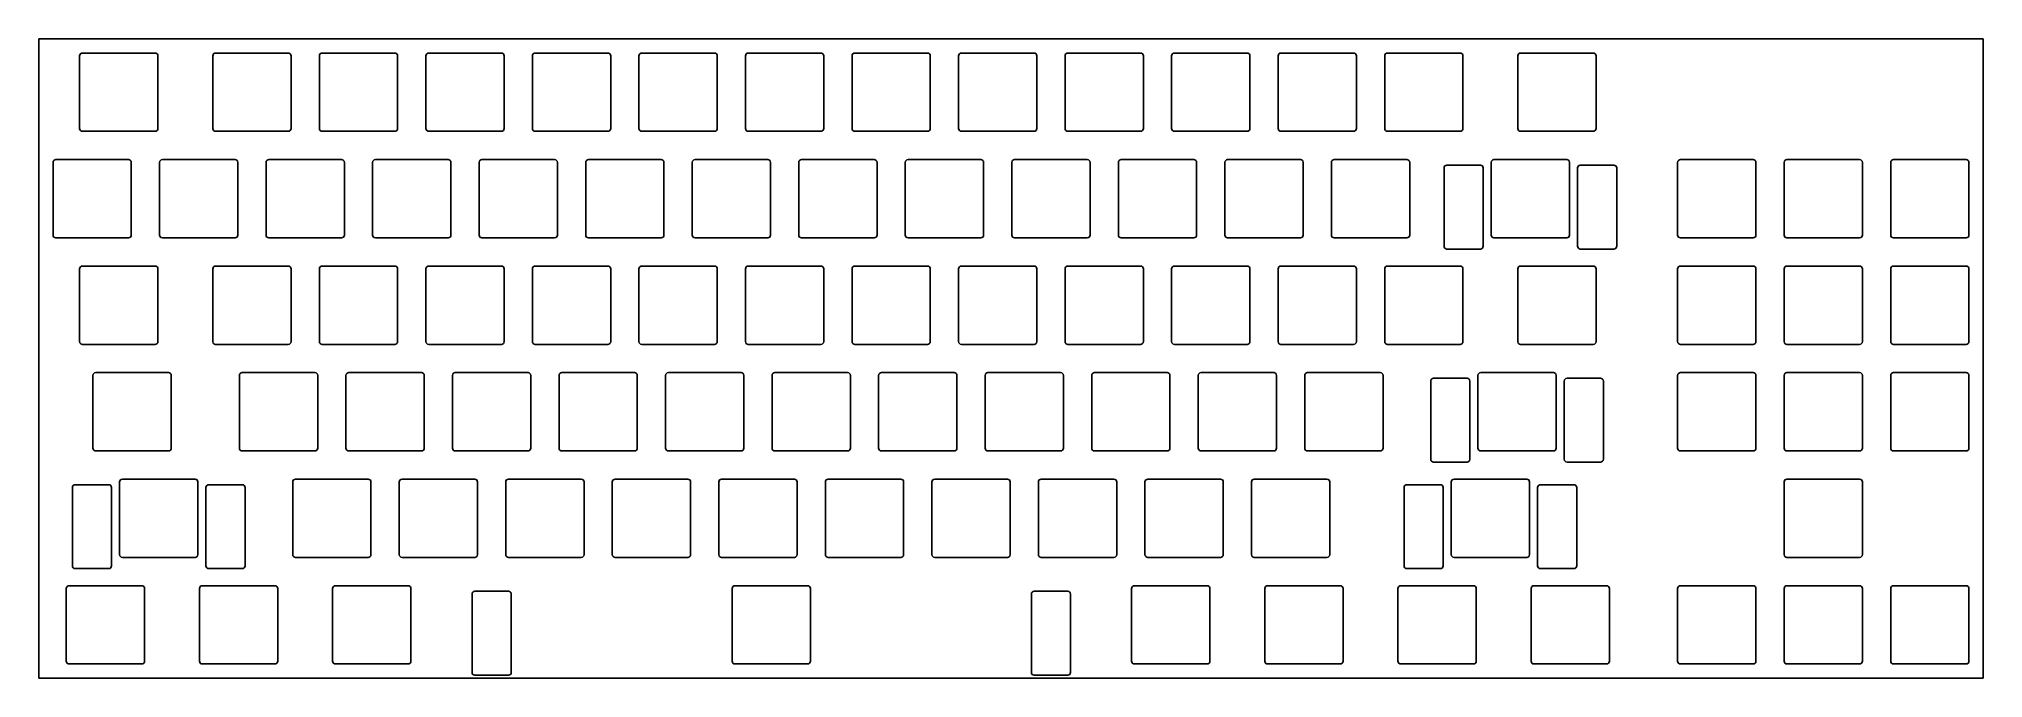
# Model space of a CAD drawing. Header units: millimetres. Extents: x 0 to 348, y -114 to 0.
import ezdxf

# ---------------------------------------------------------------- set-up
doc = ezdxf.new("R2010")
doc.units = ezdxf.units.MM

msp = doc.modelspace()

# ---------------------------------------------------------------- linework, layer by layer
for p, q in [((0, 0), (347.6625, 0)), ((0, -114.3), (0, 0)), ((347.6625, -114.3), (347.6625, 0)), ((7.2875, -3.025), (7.2875, -16.025)), ((7.7875, -2.525), (20.7875, -2.525)), ((21.2875, -3.025), (21.2875, -16.025)), ((31.1, -3.025), (31.1, -16.025)), ((31.6, -2.525), (44.6, -2.525)), ((45.1, -3.025), (45.1, -16.025)), ((50.15, -3.025), (50.15, -16.025)), ((50.65, -2.525), (63.65, -2.525)), ((64.15, -3.025), (64.15, -16.025)), ((69.2, -3.025), (69.2, -16.025)), ((69.7, -2.525), (82.7, -2.525)), ((83.2, -3.025), (83.2, -16.025)), ((88.25, -3.025), (88.25, -16.025)), ((88.75, -2.525), (101.75, -2.525)), ((102.25, -3.025), (102.25, -16.025)), ((107.3, -3.025), (107.3, -16.025)), ((107.8, -2.525), (120.8, -2.525)), ((121.3, -3.025), (121.3, -16.025)), ((126.35, -3.025), (126.35, -16.025)), ((126.85, -2.525), (139.85, -2.525)), ((140.35, -3.025), (140.35, -16.025)), ((145.4, -3.025), (145.4, -16.025)), ((145.9, -2.525), (158.9, -2.525)), ((159.4, -3.025), (159.4, -16.025)), ((164.45, -3.025), (164.45, -16.025)), ((164.95, -2.525), (177.95, -2.525)), ((178.45, -3.025), (178.45, -16.025)), ((183.5, -3.025), (183.5, -16.025)), ((184, -2.525), (197, -2.525)), ((197.5, -3.025), (197.5, -16.025)), ((202.55, -3.025), (202.55, -16.025)), ((203.05, -2.525), (216.05, -2.525)), ((216.55, -3.025), (216.55, -16.025)), ((221.6, -3.025), (221.6, -16.025)), ((222.1, -2.525), (235.1, -2.525)), ((235.6, -3.025), (235.6, -16.025)), ((240.65, -3.025), (240.65, -16.025)), ((241.15, -2.525), (254.15, -2.525)), ((254.65, -3.025), (254.65, -16.025)), ((264.4625, -3.025), (264.4625, -16.025)), ((264.9625, -2.525), (277.9625, -2.525)), ((278.4625, -3.025), (278.4625, -16.025)), ((7.7875, -16.525), (20.7875, -16.525)), ((31.6, -16.525), (44.6, -16.525)), ((50.65, -16.525), (63.65, -16.525)), ((69.7, -16.525), (82.7, -16.525)), ((88.75, -16.525), (101.75, -16.525)), ((107.8, -16.525), (120.8, -16.525)), ((126.85, -16.525), (139.85, -16.525)), ((145.9, -16.525), (158.9, -16.525)), ((164.95, -16.525), (177.95, -16.525)), ((184, -16.525), (197, -16.525)), ((203.05, -16.525), (216.05, -16.525)), ((222.1, -16.525), (235.1, -16.525)), ((241.15, -16.525), (254.15, -16.525)), ((264.9625, -16.525), (277.9625, -16.525)), ((2.525, -22.075), (2.525, -35.075)), ((3.025, -21.575), (16.025, -21.575)), ((16.525, -22.075), (16.525, -35.075)), ((21.575, -22.075), (21.575, -35.075)), ((22.075, -21.575), (35.075, -21.575)), ((35.575, -22.075), (35.575, -35.075)), ((40.625, -22.075), (40.625, -35.075)), ((41.125, -21.575), (54.125, -21.575)), ((54.625, -22.075), (54.625, -35.075)), ((59.675, -22.075), (59.675, -35.075)), ((60.175, -21.575), (73.175, -21.575)), ((73.675, -22.075), (73.675, -35.075)), ((78.725, -22.075), (78.725, -35.075)), ((79.225, -21.575), (92.225, -21.575)), ((92.725, -22.075), (92.725, -35.075)), ((97.775, -22.075), (97.775, -35.075)), ((98.275, -21.575), (111.275, -21.575)), ((111.775, -22.075), (111.775, -35.075)), ((116.825, -22.075), (116.825, -35.075)), ((117.325, -21.575), (130.325, -21.575)), ((130.825, -22.075), (130.825, -35.075)), ((135.875, -22.075), (135.875, -35.075)), ((136.375, -21.575), (149.375, -21.575)), ((149.875, -22.075), (149.875, -35.075)), ((154.925, -22.075), (154.925, -35.075)), ((155.425, -21.575), (168.425, -21.575)), ((168.925, -22.075), (168.925, -35.075)), ((173.975, -22.075), (173.975, -35.075)), ((174.475, -21.575), (187.475, -21.575)), ((187.975, -22.075), (187.975, -35.075)), ((193.025, -22.075), (193.025, -35.075)), ((193.525, -21.575), (206.525, -21.575)), ((207.025, -22.075), (207.025, -35.075)), ((212.075, -22.075), (212.075, -35.075)), ((212.575, -21.575), (225.575, -21.575)), ((226.075, -22.075), (226.075, -35.075)), ((231.125, -22.075), (231.125, -35.075)), ((231.625, -21.575), (244.625, -21.575)), ((245.125, -22.075), (245.125, -35.075)), ((251.262, -23.075), (251.262, -37.075)), ((251.762, -22.575), (257.762, -22.575)), ((258.262, -23.075), (258.262, -37.075)), ((259.7, -22.075), (259.7, -35.075)), ((260.2, -21.575), (273.2, -21.575)), ((273.7, -22.075), (273.7, -35.075)), ((275.138, -23.075), (275.138, -37.075)), ((275.638, -22.575), (281.638, -22.575)), ((282.138, -23.075), (282.138, -37.075)), ((293.0375, -22.075), (293.0375, -35.075)), ((293.5375, -21.575), (306.5375, -21.575)), ((307.0375, -22.075), (307.0375, -35.075)), ((312.0875, -22.075), (312.0875, -35.075)), ((312.5875, -21.575), (325.5875, -21.575)), ((326.0875, -22.075), (326.0875, -35.075)), ((331.1375, -22.075), (331.1375, -35.075)), ((331.6375, -21.575), (344.6375, -21.575)), ((345.1375, -22.075), (345.1375, -35.075)), ((3.025, -35.575), (16.025, -35.575)), ((22.075, -35.575), (35.075, -35.575)), ((41.125, -35.575), (54.125, -35.575)), ((60.175, -35.575), (73.175, -35.575)), ((79.225, -35.575), (92.225, -35.575)), ((98.275, -35.575), (111.275, -35.575)), ((117.325, -35.575), (130.325, -35.575)), ((136.375, -35.575), (149.375, -35.575)), ((155.425, -35.575), (168.425, -35.575)), ((174.475, -35.575), (187.475, -35.575)), ((193.525, -35.575), (206.525, -35.575)), ((212.575, -35.575), (225.575, -35.575)), ((231.625, -35.575), (244.625, -35.575)), ((251.762, -37.575), (257.762, -37.575)), ((260.2, -35.575), (273.2, -35.575)), ((275.638, -37.575), (281.638, -37.575)), ((293.5375, -35.575), (306.5375, -35.575)), ((312.5875, -35.575), (325.5875, -35.575)), ((331.6375, -35.575), (344.6375, -35.575)), ((7.2875, -41.125), (7.2875, -54.125)), ((7.7875, -40.625), (20.7875, -40.625)), ((21.2875, -41.125), (21.2875, -54.125)), ((31.1, -41.125), (31.1, -54.125)), ((31.6, -40.625), (44.6, -40.625)), ((45.1, -41.125), (45.1, -54.125)), ((50.15, -41.125), (50.15, -54.125)), ((50.65, -40.625), (63.65, -40.625)), ((64.15, -41.125), (64.15, -54.125)), ((69.2, -41.125), (69.2, -54.125)), ((69.7, -40.625), (82.7, -40.625)), ((83.2, -41.125), (83.2, -54.125)), ((88.25, -41.125), (88.25, -54.125)), ((88.75, -40.625), (101.75, -40.625)), ((102.25, -41.125), (102.25, -54.125)), ((107.3, -41.125), (107.3, -54.125)), ((107.8, -40.625), (120.8, -40.625)), ((121.3, -41.125), (121.3, -54.125)), ((126.35, -41.125), (126.35, -54.125)), ((126.85, -40.625), (139.85, -40.625)), ((140.35, -41.125), (140.35, -54.125)), ((145.4, -41.125), (145.4, -54.125)), ((145.9, -40.625), (158.9, -40.625)), ((159.4, -41.125), (159.4, -54.125)), ((164.45, -41.125), (164.45, -54.125)), ((164.95, -40.625), (177.95, -40.625)), ((178.45, -41.125), (178.45, -54.125)), ((183.5, -41.125), (183.5, -54.125)), ((184, -40.625), (197, -40.625)), ((197.5, -41.125), (197.5, -54.125)), ((202.55, -41.125), (202.55, -54.125)), ((203.05, -40.625), (216.05, -40.625)), ((216.55, -41.125), (216.55, -54.125)), ((221.6, -41.125), (221.6, -54.125)), ((222.1, -40.625), (235.1, -40.625)), ((235.6, -41.125), (235.6, -54.125)), ((240.65, -41.125), (240.65, -54.125)), ((241.15, -40.625), (254.15, -40.625)), ((254.65, -41.125), (254.65, -54.125)), ((264.4625, -41.125), (264.4625, -54.125)), ((264.9625, -40.625), (277.9625, -40.625)), ((278.4625, -41.125), (278.4625, -54.125)), ((293.0375, -41.125), (293.0375, -54.125)), ((293.5375, -40.625), (306.5375, -40.625)), ((307.0375, -41.125), (307.0375, -54.125)), ((312.0875, -41.125), (312.0875, -54.125)), ((312.5875, -40.625), (325.5875, -40.625)), ((326.0875, -41.125), (326.0875, -54.125)), ((331.1375, -41.125), (331.1375, -54.125)), ((331.6375, -40.625), (344.6375, -40.625)), ((345.1375, -41.125), (345.1375, -54.125)), ((7.7875, -54.625), (20.7875, -54.625)), ((31.6, -54.625), (44.6, -54.625)), ((50.65, -54.625), (63.65, -54.625)), ((69.7, -54.625), (82.7, -54.625)), ((88.75, -54.625), (101.75, -54.625)), ((107.8, -54.625), (120.8, -54.625)), ((126.85, -54.625), (139.85, -54.625)), ((145.9, -54.625), (158.9, -54.625)), ((164.95, -54.625), (177.95, -54.625)), ((184, -54.625), (197, -54.625)), ((203.05, -54.625), (216.05, -54.625)), ((222.1, -54.625), (235.1, -54.625)), ((241.15, -54.625), (254.15, -54.625)), ((264.9625, -54.625), (277.9625, -54.625)), ((293.5375, -54.625), (306.5375, -54.625)), ((312.5875, -54.625), (325.5875, -54.625)), ((331.6375, -54.625), (344.6375, -54.625)), ((9.66875, -60.175), (9.66875, -73.175)), ((10.16875, -59.675), (23.16875, -59.675)), ((23.66875, -60.175), (23.66875, -73.175)), ((35.8625, -60.175), (35.8625, -73.175)), ((36.3625, -59.675), (49.3625, -59.675)), ((49.8625, -60.175), (49.8625, -73.175)), ((54.9125, -60.175), (54.9125, -73.175)), ((55.4125, -59.675), (68.4125, -59.675)), ((68.9125, -60.175), (68.9125, -73.175)), ((73.9625, -60.175), (73.9625, -73.175)), ((74.4625, -59.675), (87.4625, -59.675)), ((87.9625, -60.175), (87.9625, -73.175)), ((93.0125, -60.175), (93.0125, -73.175)), ((93.5125, -59.675), (106.5125, -59.675)), ((107.0125, -60.175), (107.0125, -73.175)), ((112.0625, -60.175), (112.0625, -73.175)), ((112.5625, -59.675), (125.5625, -59.675)), ((126.0625, -60.175), (126.0625, -73.175)), ((131.1125, -60.175), (131.1125, -73.175)), ((131.6125, -59.675), (144.6125, -59.675)), ((145.1125, -60.175), (145.1125, -73.175)), ((150.1625, -60.175), (150.1625, -73.175)), ((150.6625, -59.675), (163.6625, -59.675)), ((164.1625, -60.175), (164.1625, -73.175)), ((169.2125, -60.175), (169.2125, -73.175)), ((169.7125, -59.675), (182.7125, -59.675)), ((183.2125, -60.175), (183.2125, -73.175)), ((188.2625, -60.175), (188.2625, -73.175)), ((188.7625, -59.675), (201.7625, -59.675)), ((202.2625, -60.175), (202.2625, -73.175)), ((207.3125, -60.175), (207.3125, -73.175)), ((207.8125, -59.675), (220.8125, -59.675)), ((221.3125, -60.175), (221.3125, -73.175)), ((226.3625, -60.175), (226.3625, -73.175)), ((226.8625, -59.675), (239.8625, -59.675)), ((240.3625, -60.175), (240.3625, -73.175)), ((248.88075, -61.175), (248.88075, -75.175)), ((249.38075, -60.675), (255.38075, -60.675)), ((255.88075, -61.175), (255.88075, -75.175)), ((257.31875, -60.175), (257.31875, -73.175)), ((257.81875, -59.675), (270.81875, -59.675)), ((271.31875, -60.175), (271.31875, -73.175)), ((272.75675, -61.175), (272.75675, -75.175)), ((273.25675, -60.675), (279.25675, -60.675)), ((279.75675, -61.175), (279.75675, -75.175)), ((293.0375, -60.175), (293.0375, -73.175)), ((293.5375, -59.675), (306.5375, -59.675)), ((307.0375, -60.175), (307.0375, -73.175)), ((312.0875, -60.175), (312.0875, -73.175)), ((312.5875, -59.675), (325.5875, -59.675)), ((326.0875, -60.175), (326.0875, -73.175)), ((331.1375, -60.175), (331.1375, -73.175)), ((331.6375, -59.675), (344.6375, -59.675)), ((345.1375, -60.175), (345.1375, -73.175)), ((10.16875, -73.675), (23.16875, -73.675)), ((36.3625, -73.675), (49.3625, -73.675)), ((55.4125, -73.675), (68.4125, -73.675)), ((74.4625, -73.675), (87.4625, -73.675)), ((93.5125, -73.675), (106.5125, -73.675)), ((112.5625, -73.675), (125.5625, -73.675)), ((131.6125, -73.675), (144.6125, -73.675)), ((150.6625, -73.675), (163.6625, -73.675)), ((169.7125, -73.675), (182.7125, -73.675)), ((188.7625, -73.675), (201.7625, -73.675)), ((207.8125, -73.675), (220.8125, -73.675)), ((226.8625, -73.675), (239.8625, -73.675)), ((249.38075, -75.675), (255.38075, -75.675)), ((257.81875, -73.675), (270.81875, -73.675)), ((273.25675, -75.675), (279.25675, -75.675)), ((293.5375, -73.675), (306.5375, -73.675)), ((312.5875, -73.675), (325.5875, -73.675)), ((331.6375, -73.675), (344.6375, -73.675)), ((6.49325, -79.725), (12.49325, -79.725)), ((14.43125, -79.225), (14.43125, -92.225)), ((14.93125, -78.725), (27.93125, -78.725)), ((28.43125, -79.225), (28.43125, -92.225)), ((30.36925, -79.725), (36.36925, -79.725)), ((45.3875, -79.225), (45.3875, -92.225)), ((45.8875, -78.725), (58.8875, -78.725)), ((59.3875, -79.225), (59.3875, -92.225)), ((64.4375, -79.225), (64.4375, -92.225)), ((64.9375, -78.725), (77.9375, -78.725)), ((78.4375, -79.225), (78.4375, -92.225)), ((83.4875, -79.225), (83.4875, -92.225)), ((83.9875, -78.725), (96.9875, -78.725)), ((97.4875, -79.225), (97.4875, -92.225)), ((102.5375, -79.225), (102.5375, -92.225)), ((103.0375, -78.725), (116.0375, -78.725)), ((116.5375, -79.225), (116.5375, -92.225)), ((121.5875, -79.225), (121.5875, -92.225)), ((122.0875, -78.725), (135.0875, -78.725)), ((135.5875, -79.225), (135.5875, -92.225)), ((140.6375, -79.225), (140.6375, -92.225)), ((141.1375, -78.725), (154.1375, -78.725)), ((154.6375, -79.225), (154.6375, -92.225)), ((159.6875, -79.225), (159.6875, -92.225)), ((160.1875, -78.725), (173.1875, -78.725)), ((173.6875, -79.225), (173.6875, -92.225)), ((178.7375, -79.225), (178.7375, -92.225)), ((179.2375, -78.725), (192.2375, -78.725)), ((192.7375, -79.225), (192.7375, -92.225)), ((197.7875, -79.225), (197.7875, -92.225)), ((198.2875, -78.725), (211.2875, -78.725)), ((211.7875, -79.225), (211.7875, -92.225)), ((216.8375, -79.225), (216.8375, -92.225)), ((217.3375, -78.725), (230.3375, -78.725)), ((230.8375, -79.225), (230.8375, -92.225)), ((244.61825, -79.725), (250.61825, -79.725)), ((252.55625, -79.225), (252.55625, -92.225)), ((253.05625, -78.725), (266.05625, -78.725)), ((266.55625, -79.225), (266.55625, -92.225)), ((268.49425, -79.725), (274.49425, -79.725)), ((312.0875, -79.225), (312.0875, -92.225)), ((312.5875, -78.725), (325.5875, -78.725)), ((326.0875, -79.225), (326.0875, -92.225)), ((5.99325, -80.225), (5.99325, -94.225)), ((12.99325, -80.225), (12.99325, -94.225)), ((29.86925, -80.225), (29.86925, -94.225)), ((36.86925, -80.225), (36.86925, -94.225)), ((244.11825, -80.225), (244.11825, -94.225)), ((251.11825, -80.225), (251.11825, -94.225)), ((267.99425, -80.225), (267.99425, -94.225)), ((274.99425, -80.225), (274.99425, -94.225)), ((14.93125, -92.725), (27.93125, -92.725)), ((45.8875, -92.725), (58.8875, -92.725)), ((64.9375, -92.725), (77.9375, -92.725)), ((83.9875, -92.725), (96.9875, -92.725)), ((103.0375, -92.725), (116.0375, -92.725)), ((122.0875, -92.725), (135.0875, -92.725)), ((141.1375, -92.725), (154.1375, -92.725)), ((160.1875, -92.725), (173.1875, -92.725)), ((179.2375, -92.725), (192.2375, -92.725)), ((198.2875, -92.725), (211.2875, -92.725)), ((217.3375, -92.725), (230.3375, -92.725)), ((253.05625, -92.725), (266.05625, -92.725)), ((312.5875, -92.725), (325.5875, -92.725)), ((6.49325, -94.725), (12.49325, -94.725)), ((30.36925, -94.725), (36.36925, -94.725)), ((244.61825, -94.725), (250.61825, -94.725)), ((268.49425, -94.725), (274.49425, -94.725)), ((4.90625, -98.275), (4.90625, -111.275)), ((5.40625, -97.775), (18.40625, -97.775)), ((18.90625, -98.275), (18.90625, -111.275)), ((28.71875, -98.275), (28.71875, -111.275)), ((29.21875, -97.775), (42.21875, -97.775)), ((42.71875, -98.275), (42.71875, -111.275)), ((52.53125, -98.275), (52.53125, -111.275)), ((53.03125, -97.775), (66.03125, -97.775)), ((66.53125, -98.275), (66.53125, -111.275)), ((77.46875, -99.275), (77.46875, -113.275)), ((77.96875, -98.775), (83.96875, -98.775)), ((84.46875, -99.275), (84.46875, -113.275)), ((123.96875, -98.275), (123.96875, -111.275)), ((124.46875, -97.775), (137.46875, -97.775)), ((137.96875, -98.275), (137.96875, -111.275)), ((177.46875, -99.275), (177.46875, -113.275)), ((177.96875, -98.775), (183.96875, -98.775)), ((184.46875, -99.275), (184.46875, -113.275)), ((195.40625, -98.275), (195.40625, -111.275)), ((195.90625, -97.775), (208.90625, -97.775)), ((209.40625, -98.275), (209.40625, -111.275)), ((219.21875, -98.275), (219.21875, -111.275)), ((219.71875, -97.775), (232.71875, -97.775)), ((233.21875, -98.275), (233.21875, -111.275)), ((243.03125, -98.275), (243.03125, -111.275)), ((243.53125, -97.775), (256.53125, -97.775)), ((257.03125, -98.275), (257.03125, -111.275)), ((266.84375, -98.275), (266.84375, -111.275)), ((267.34375, -97.775), (280.34375, -97.775)), ((280.84375, -98.275), (280.84375, -111.275)), ((293.0375, -98.275), (293.0375, -111.275)), ((293.5375, -97.775), (306.5375, -97.775)), ((307.0375, -98.275), (307.0375, -111.275)), ((312.0875, -98.275), (312.0875, -111.275)), ((312.5875, -97.775), (325.5875, -97.775)), ((326.0875, -98.275), (326.0875, -111.275)), ((331.1375, -98.275), (331.1375, -111.275)), ((331.6375, -97.775), (344.6375, -97.775)), ((345.1375, -98.275), (345.1375, -111.275)), ((0, -114.3), (347.6625, -114.3)), ((5.40625, -111.775), (18.40625, -111.775)), ((29.21875, -111.775), (42.21875, -111.775)), ((53.03125, -111.775), (66.03125, -111.775)), ((77.96875, -113.775), (83.96875, -113.775)), ((124.46875, -111.775), (137.46875, -111.775)), ((177.96875, -113.775), (183.96875, -113.775)), ((195.90625, -111.775), (208.90625, -111.775)), ((219.71875, -111.775), (232.71875, -111.775)), ((243.53125, -111.775), (256.53125, -111.775)), ((267.34375, -111.775), (280.34375, -111.775)), ((293.5375, -111.775), (306.5375, -111.775)), ((312.5875, -111.775), (325.5875, -111.775)), ((331.6375, -111.775), (344.6375, -111.775))]:
    msp.add_line(p, q)
for centre, start, end in [((7.7875, -3.025), 90, 180), ((20.7875, -3.025), 0, 90), ((31.6, -3.025), 90, 180), ((44.6, -3.025), 0, 90), ((50.65, -3.025), 90, 180), ((63.65, -3.025), 0, 90), ((69.7, -3.025), 90, 180), ((82.7, -3.025), 0, 90), ((88.75, -3.025), 90, 180), ((101.75, -3.025), 0, 90), ((107.8, -3.025), 90, 180), ((120.8, -3.025), 0, 90), ((126.85, -3.025), 90, 180), ((139.85, -3.025), 0, 90), ((145.9, -3.025), 90, 180), ((158.9, -3.025), 0, 90), ((164.95, -3.025), 90, 180), ((177.95, -3.025), 0, 90), ((184, -3.025), 90, 180), ((197, -3.025), 0, 90), ((203.05, -3.025), 90, 180), ((216.05, -3.025), 0, 90), ((222.1, -3.025), 90, 180), ((235.1, -3.025), 0, 90), ((241.15, -3.025), 90, 180), ((254.15, -3.025), 0, 90), ((264.9625, -3.025), 90, 180), ((277.9625, -3.025), 0, 90), ((7.7875, -16.025), 180, 270), ((20.7875, -16.025), 270, 0), ((31.6, -16.025), 180, 270), ((44.6, -16.025), 270, 0), ((50.65, -16.025), 180, 270), ((63.65, -16.025), 270, 0), ((69.7, -16.025), 180, 270), ((82.7, -16.025), 270, 0), ((88.75, -16.025), 180, 270), ((101.75, -16.025), 270, 0), ((107.8, -16.025), 180, 270), ((120.8, -16.025), 270, 0), ((126.85, -16.025), 180, 270), ((139.85, -16.025), 270, 0), ((145.9, -16.025), 180, 270), ((158.9, -16.025), 270, 0), ((164.95, -16.025), 180, 270), ((177.95, -16.025), 270, 0), ((184, -16.025), 180, 270), ((197, -16.025), 270, 0), ((203.05, -16.025), 180, 270), ((216.05, -16.025), 270, 0), ((222.1, -16.025), 180, 270), ((235.1, -16.025), 270, 0), ((241.15, -16.025), 180, 270), ((254.15, -16.025), 270, 0), ((264.9625, -16.025), 180, 270), ((277.9625, -16.025), 270, 0), ((3.025, -22.075), 90, 180), ((16.025, -22.075), 0, 90), ((22.075, -22.075), 90, 180), ((35.075, -22.075), 0, 90), ((41.125, -22.075), 90, 180), ((54.125, -22.075), 0, 90), ((60.175, -22.075), 90, 180), ((73.175, -22.075), 0, 90), ((79.225, -22.075), 90, 180), ((92.225, -22.075), 0, 90), ((98.275, -22.075), 90, 180), ((111.275, -22.075), 0, 90), ((117.325, -22.075), 90, 180), ((130.325, -22.075), 0, 90), ((136.375, -22.075), 90, 180), ((149.375, -22.075), 0, 90), ((155.425, -22.075), 90, 180), ((168.425, -22.075), 0, 90), ((174.475, -22.075), 90, 180), ((187.475, -22.075), 0, 90), ((193.525, -22.075), 90, 180), ((206.525, -22.075), 0, 90), ((212.575, -22.075), 90, 180), ((225.575, -22.075), 0, 90), ((231.625, -22.075), 90, 180), ((244.625, -22.075), 0, 90), ((251.762, -23.075), 90, 180), ((257.762, -23.075), 0, 90), ((260.2, -22.075), 90, 180), ((273.2, -22.075), 0, 90), ((275.638, -23.075), 90, 180), ((281.638, -23.075), 0, 90), ((293.5375, -22.075), 90, 180), ((306.5375, -22.075), 0, 90), ((312.5875, -22.075), 90, 180), ((325.5875, -22.075), 0, 90), ((331.6375, -22.075), 90, 180), ((344.6375, -22.075), 0, 90), ((3.025, -35.075), 180, 270), ((16.025, -35.075), 270, 0), ((22.075, -35.075), 180, 270), ((35.075, -35.075), 270, 0), ((41.125, -35.075), 180, 270), ((54.125, -35.075), 270, 0), ((60.175, -35.075), 180, 270), ((73.175, -35.075), 270, 0), ((79.225, -35.075), 180, 270), ((92.225, -35.075), 270, 0), ((98.275, -35.075), 180, 270), ((111.275, -35.075), 270, 0), ((117.325, -35.075), 180, 270), ((130.325, -35.075), 270, 0), ((136.375, -35.075), 180, 270), ((149.375, -35.075), 270, 0), ((155.425, -35.075), 180, 270), ((168.425, -35.075), 270, 0), ((174.475, -35.075), 180, 270), ((187.475, -35.075), 270, 0), ((193.525, -35.075), 180, 270), ((206.525, -35.075), 270, 0), ((212.575, -35.075), 180, 270), ((225.575, -35.075), 270, 0), ((231.625, -35.075), 180, 270), ((244.625, -35.075), 270, 0), ((251.762, -37.075), 180, 270), ((257.762, -37.075), 270, 0), ((260.2, -35.075), 180, 270), ((273.2, -35.075), 270, 0), ((275.638, -37.075), 180, 270), ((281.638, -37.075), 270, 0), ((293.5375, -35.075), 180, 270), ((306.5375, -35.075), 270, 0), ((312.5875, -35.075), 180, 270), ((325.5875, -35.075), 270, 0), ((331.6375, -35.075), 180, 270), ((344.6375, -35.075), 270, 0), ((7.7875, -41.125), 90, 180), ((20.7875, -41.125), 0, 90), ((31.6, -41.125), 90, 180), ((44.6, -41.125), 0, 90), ((50.65, -41.125), 90, 180), ((63.65, -41.125), 0, 90), ((69.7, -41.125), 90, 180), ((82.7, -41.125), 0, 90), ((88.75, -41.125), 90, 180), ((101.75, -41.125), 0, 90), ((107.8, -41.125), 90, 180), ((120.8, -41.125), 0, 90), ((126.85, -41.125), 90, 180), ((139.85, -41.125), 0, 90), ((145.9, -41.125), 90, 180), ((158.9, -41.125), 0, 90), ((164.95, -41.125), 90, 180), ((177.95, -41.125), 0, 90), ((184, -41.125), 90, 180), ((197, -41.125), 0, 90), ((203.05, -41.125), 90, 180), ((216.05, -41.125), 0, 90), ((222.1, -41.125), 90, 180), ((235.1, -41.125), 0, 90), ((241.15, -41.125), 90, 180), ((254.15, -41.125), 0, 90), ((264.9625, -41.125), 90, 180), ((277.9625, -41.125), 0, 90), ((293.5375, -41.125), 90, 180), ((306.5375, -41.125), 0, 90), ((312.5875, -41.125), 90, 180), ((325.5875, -41.125), 0, 90), ((331.6375, -41.125), 90, 180), ((344.6375, -41.125), 0, 90), ((7.7875, -54.125), 180, 270), ((20.7875, -54.125), 270, 0), ((31.6, -54.125), 180, 270), ((44.6, -54.125), 270, 0), ((50.65, -54.125), 180, 270), ((63.65, -54.125), 270, 0), ((69.7, -54.125), 180, 270), ((82.7, -54.125), 270, 0), ((88.75, -54.125), 180, 270), ((101.75, -54.125), 270, 0), ((107.8, -54.125), 180, 270), ((120.8, -54.125), 270, 0), ((126.85, -54.125), 180, 270), ((139.85, -54.125), 270, 0), ((145.9, -54.125), 180, 270), ((158.9, -54.125), 270, 0), ((164.95, -54.125), 180, 270), ((177.95, -54.125), 270, 0), ((184, -54.125), 180, 270), ((197, -54.125), 270, 0), ((203.05, -54.125), 180, 270), ((216.05, -54.125), 270, 0), ((222.1, -54.125), 180, 270), ((235.1, -54.125), 270, 0), ((241.15, -54.125), 180, 270), ((254.15, -54.125), 270, 0), ((264.9625, -54.125), 180, 270), ((277.9625, -54.125), 270, 0), ((293.5375, -54.125), 180, 270), ((306.5375, -54.125), 270, 0), ((312.5875, -54.125), 180, 270), ((325.5875, -54.125), 270, 0), ((331.6375, -54.125), 180, 270), ((344.6375, -54.125), 270, 0), ((10.16875, -60.175), 90, 180), ((23.16875, -60.175), 0, 90), ((36.3625, -60.175), 90, 180), ((49.3625, -60.175), 0, 90), ((55.4125, -60.175), 90, 180), ((68.4125, -60.175), 0, 90), ((74.4625, -60.175), 90, 180), ((87.4625, -60.175), 0, 90), ((93.5125, -60.175), 90, 180), ((106.5125, -60.175), 0, 90), ((112.5625, -60.175), 90, 180), ((125.5625, -60.175), 0, 90), ((131.6125, -60.175), 90, 180), ((144.6125, -60.175), 0, 90), ((150.6625, -60.175), 90, 180), ((163.6625, -60.175), 0, 90), ((169.7125, -60.175), 90, 180), ((182.7125, -60.175), 0, 90), ((188.7625, -60.175), 90, 180), ((201.7625, -60.175), 0, 90), ((207.8125, -60.175), 90, 180), ((220.8125, -60.175), 0, 90), ((226.8625, -60.175), 90, 180), ((239.8625, -60.175), 0, 90), ((249.38075, -61.175), 90, 180), ((255.38075, -61.175), 0, 90), ((257.81875, -60.175), 90, 180), ((270.81875, -60.175), 0, 90), ((273.25675, -61.175), 90, 180), ((279.25675, -61.175), 0, 90), ((293.5375, -60.175), 90, 180), ((306.5375, -60.175), 0, 90), ((312.5875, -60.175), 90, 180), ((325.5875, -60.175), 0, 90), ((331.6375, -60.175), 90, 180), ((344.6375, -60.175), 0, 90), ((10.16875, -73.175), 180, 270), ((23.16875, -73.175), 270, 0), ((36.3625, -73.175), 180, 270), ((49.3625, -73.175), 270, 0), ((55.4125, -73.175), 180, 270), ((68.4125, -73.175), 270, 0), ((74.4625, -73.175), 180, 270), ((87.4625, -73.175), 270, 0), ((93.5125, -73.175), 180, 270), ((106.5125, -73.175), 270, 0), ((112.5625, -73.175), 180, 270), ((125.5625, -73.175), 270, 0), ((131.6125, -73.175), 180, 270), ((144.6125, -73.175), 270, 0), ((150.6625, -73.175), 180, 270), ((163.6625, -73.175), 270, 0), ((169.7125, -73.175), 180, 270), ((182.7125, -73.175), 270, 0), ((188.7625, -73.175), 180, 270), ((201.7625, -73.175), 270, 0), ((207.8125, -73.175), 180, 270), ((220.8125, -73.175), 270, 0), ((226.8625, -73.175), 180, 270), ((239.8625, -73.175), 270, 0), ((249.38075, -75.175), 180, 270), ((255.38075, -75.175), 270, 0), ((257.81875, -73.175), 180, 270), ((270.81875, -73.175), 270, 0), ((273.25675, -75.175), 180, 270), ((279.25675, -75.175), 270, 0), ((293.5375, -73.175), 180, 270), ((306.5375, -73.175), 270, 0), ((312.5875, -73.175), 180, 270), ((325.5875, -73.175), 270, 0), ((331.6375, -73.175), 180, 270), ((344.6375, -73.175), 270, 0), ((6.49325, -80.225), 90, 180), ((12.49325, -80.225), 0, 90), ((14.93125, -79.225), 90, 180), ((27.93125, -79.225), 0, 90), ((30.36925, -80.225), 90, 180), ((36.36925, -80.225), 0, 90), ((45.8875, -79.225), 90, 180), ((58.8875, -79.225), 0, 90), ((64.9375, -79.225), 90, 180), ((77.9375, -79.225), 0, 90), ((83.9875, -79.225), 90, 180), ((96.9875, -79.225), 0, 90), ((103.0375, -79.225), 90, 180), ((116.0375, -79.225), 0, 90), ((122.0875, -79.225), 90, 180), ((135.0875, -79.225), 0, 90), ((141.1375, -79.225), 90, 180), ((154.1375, -79.225), 0, 90), ((160.1875, -79.225), 90, 180), ((173.1875, -79.225), 0, 90), ((179.2375, -79.225), 90, 180), ((192.2375, -79.225), 0, 90), ((198.2875, -79.225), 90, 180), ((211.2875, -79.225), 0, 90), ((217.3375, -79.225), 90, 180), ((230.3375, -79.225), 0, 90), ((244.61825, -80.225), 90, 180), ((250.61825, -80.225), 0, 90), ((253.05625, -79.225), 90, 180), ((266.05625, -79.225), 0, 90), ((268.49425, -80.225), 90, 180), ((274.49425, -80.225), 0, 90), ((312.5875, -79.225), 90, 180), ((325.5875, -79.225), 0, 90), ((14.93125, -92.225), 180, 270), ((27.93125, -92.225), 270, 0), ((45.8875, -92.225), 180, 270), ((58.8875, -92.225), 270, 0), ((64.9375, -92.225), 180, 270), ((77.9375, -92.225), 270, 0), ((83.9875, -92.225), 180, 270), ((96.9875, -92.225), 270, 0), ((103.0375, -92.225), 180, 270), ((116.0375, -92.225), 270, 0), ((122.0875, -92.225), 180, 270), ((135.0875, -92.225), 270, 0), ((141.1375, -92.225), 180, 270), ((154.1375, -92.225), 270, 0), ((160.1875, -92.225), 180, 270), ((173.1875, -92.225), 270, 0), ((179.2375, -92.225), 180, 270), ((192.2375, -92.225), 270, 0), ((198.2875, -92.225), 180, 270), ((211.2875, -92.225), 270, 0), ((217.3375, -92.225), 180, 270), ((230.3375, -92.225), 270, 0), ((253.05625, -92.225), 180, 270), ((266.05625, -92.225), 270, 0), ((312.5875, -92.225), 180, 270), ((325.5875, -92.225), 270, 0), ((6.49325, -94.225), 180, 270), ((12.49325, -94.225), 270, 0), ((30.36925, -94.225), 180, 270), ((36.36925, -94.225), 270, 0), ((244.61825, -94.225), 180, 270), ((250.61825, -94.225), 270, 0), ((268.49425, -94.225), 180, 270), ((274.49425, -94.225), 270, 0), ((5.40625, -98.275), 90, 180), ((18.40625, -98.275), 0, 90), ((29.21875, -98.275), 90, 180), ((42.21875, -98.275), 0, 90), ((53.03125, -98.275), 90, 180), ((66.03125, -98.275), 0, 90), ((77.96875, -99.275), 90, 180), ((83.96875, -99.275), 0, 90), ((124.46875, -98.275), 90, 180), ((137.46875, -98.275), 0, 90), ((177.96875, -99.275), 90, 180), ((183.96875, -99.275), 0, 90), ((195.90625, -98.275), 90, 180), ((208.90625, -98.275), 0, 90), ((219.71875, -98.275), 90, 180), ((232.71875, -98.275), 0, 90), ((243.53125, -98.275), 90, 180), ((256.53125, -98.275), 0, 90), ((267.34375, -98.275), 90, 180), ((280.34375, -98.275), 0, 90), ((293.5375, -98.275), 90, 180), ((306.5375, -98.275), 0, 90), ((312.5875, -98.275), 90, 180), ((325.5875, -98.275), 0, 90), ((331.6375, -98.275), 90, 180), ((344.6375, -98.275), 0, 90), ((5.40625, -111.275), 180, 270), ((18.40625, -111.275), 270, 0), ((29.21875, -111.275), 180, 270), ((42.21875, -111.275), 270, 0), ((53.03125, -111.275), 180, 270), ((66.03125, -111.275), 270, 0), ((77.96875, -113.275), 180, 270), ((83.96875, -113.275), 270, 0), ((124.46875, -111.275), 180, 270), ((137.46875, -111.275), 270, 0), ((177.96875, -113.275), 180, 270), ((183.96875, -113.275), 270, 0), ((195.90625, -111.275), 180, 270), ((208.90625, -111.275), 270, 0), ((219.71875, -111.275), 180, 270), ((232.71875, -111.275), 270, 0), ((243.53125, -111.275), 180, 270), ((256.53125, -111.275), 270, 0), ((267.34375, -111.275), 180, 270), ((280.34375, -111.275), 270, 0), ((293.5375, -111.275), 180, 270), ((306.5375, -111.275), 270, 0), ((312.5875, -111.275), 180, 270), ((325.5875, -111.275), 270, 0), ((331.6375, -111.275), 180, 270), ((344.6375, -111.275), 270, 0)]:
    msp.add_arc(centre, 0.5, start, end)

doc.saveas('drawing.dxf')
